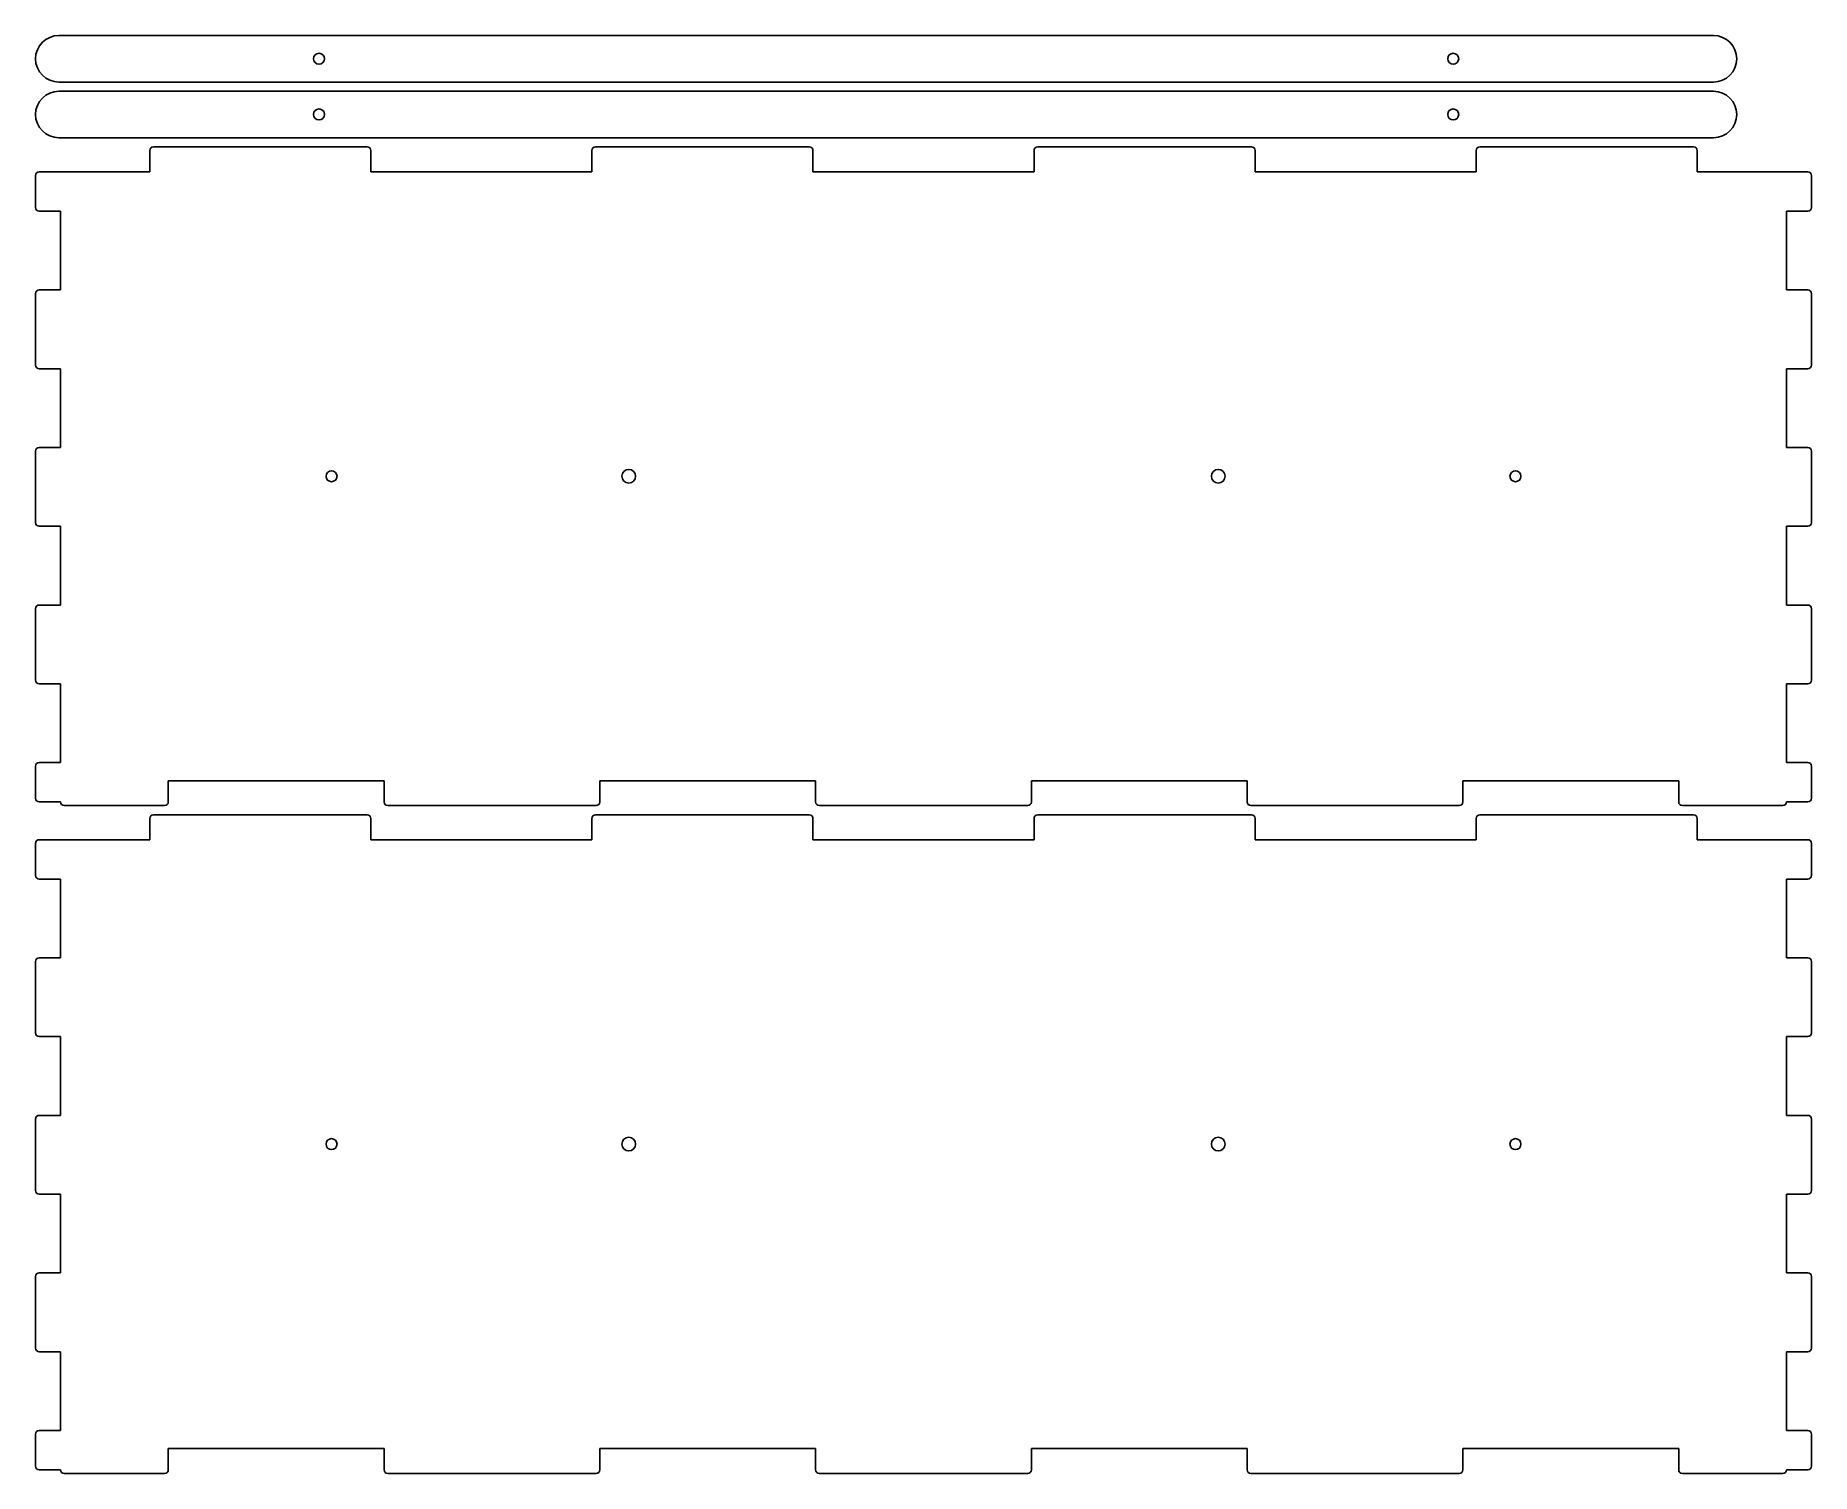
# Model space of a CAD drawing. Header units: millimetres. Extents: x 0 to 969, y 0 to 785.
import ezdxf

# ---------------------------------------------------------------- set-up
doc = ezdxf.new("R2010")
doc.units = ezdxf.units.MM
doc.layers.add('SheetCutProfiles', color=7, linetype='CONTINUOUS')

msp = doc.modelspace()

# ---------------------------------------------------------------- linework, layer by layer
at = {"layer": 'SheetCutProfiles'}
for p, q in [((12.7, 785), (915.7, 785)), ((12.7, 759.6), (915.7, 759.6)), ((915.7, 754.6), (12.7, 754.6)), ((915.7, 729.2), (12.7, 729.2)), ((62.325, 722.2), (62.325, 710.6)), ((64.325, 724.2), (180.975, 724.2)), ((182.975, 710.6), (182.975, 722.2)), ((303.625, 722.2), (303.625, 710.6)), ((305.625, 724.2), (422.275, 724.2)), ((424.275, 710.6), (424.275, 722.2)), ((544.925, 722.2), (544.925, 710.6)), ((546.925, 724.2), (663.575, 724.2)), ((665.575, 710.6), (665.575, 722.2)), ((786.225, 722.2), (786.225, 710.6)), ((788.225, 724.2), (904.875, 724.2)), ((906.875, 710.6), (906.875, 722.2)), ((0, 691.1), (0, 708.6)), ((2, 710.6), (62.325, 710.6)), ((182.975, 710.6), (303.625, 710.6)), ((424.275, 710.6), (544.925, 710.6)), ((665.575, 710.6), (786.225, 710.6)), ((906.875, 710.6), (967.2, 710.6)), ((969.2, 691.1), (969.2, 708.6)), ((13.6, 689.1), (2, 689.1)), ((13.6, 689.1), (13.6, 646.1)), ((955.6, 646.1), (955.6, 689.1)), ((967.2, 689.1), (955.6, 689.1)), ((0, 605.1), (0, 644.1)), ((2, 646.1), (13.6, 646.1)), ((955.6, 646.1), (967.2, 646.1)), ((969.2, 605.1), (969.2, 644.1)), ((13.6, 603.1), (2, 603.1)), ((13.6, 603.1), (13.6, 560.1)), ((955.6, 560.1), (955.6, 603.1)), ((967.2, 603.1), (955.6, 603.1)), ((0, 519.1), (0, 558.1)), ((2, 560.1), (13.6, 560.1)), ((955.6, 560.1), (967.2, 560.1)), ((969.2, 519.1), (969.2, 558.1)), ((13.6, 517.1), (2, 517.1)), ((13.6, 517.1), (13.6, 474.1)), ((955.6, 474.1), (955.6, 517.1)), ((967.2, 517.1), (955.6, 517.1)), ((0, 433.1), (0, 472.1)), ((2, 474.1), (13.6, 474.1)), ((955.6, 474.1), (967.2, 474.1)), ((969.2, 433.1), (969.2, 472.1)), ((13.6, 431.1), (2, 431.1)), ((13.6, 431.1), (13.6, 388.1)), ((955.6, 388.1), (955.6, 431.1)), ((967.2, 431.1), (955.6, 431.1)), ((2, 388.1), (13.6, 388.1)), ((955.6, 388.1), (967.2, 388.1)), ((0, 368.6), (0, 386.1)), ((72.475, 378.2), (72.475, 366.6)), ((72.475, 378.2), (190.225, 378.2)), ((190.225, 366.6), (190.225, 378.2)), ((307.975, 378.2), (307.975, 366.6)), ((307.975, 378.2), (425.725, 378.2)), ((425.725, 366.6), (425.725, 378.2)), ((543.475, 378.2), (543.475, 366.6)), ((543.475, 378.2), (661.225, 378.2)), ((661.225, 366.6), (661.225, 378.2)), ((778.975, 378.2), (778.975, 366.6)), ((778.975, 378.2), (896.725, 378.2)), ((896.725, 366.6), (896.725, 378.2)), ((969.2, 368.6), (969.2, 386.1)), ((2, 366.6), (13.6, 366.6)), ((15.6, 364.6), (70.475, 364.6)), ((180.975, 359.6), (64.325, 359.6)), ((192.225, 364.6), (305.975, 364.6)), ((422.275, 359.6), (305.625, 359.6)), ((427.725, 364.6), (541.475, 364.6)), ((663.575, 359.6), (546.925, 359.6)), ((663.225, 364.6), (776.975, 364.6)), ((904.875, 359.6), (788.225, 359.6)), ((898.725, 364.6), (953.6, 364.6)), ((955.6, 366.6), (967.2, 366.6)), ((62.325, 346), (62.325, 357.6)), ((182.975, 357.6), (182.975, 346)), ((303.625, 346), (303.625, 357.6)), ((424.275, 357.6), (424.275, 346)), ((544.925, 346), (544.925, 357.6)), ((665.575, 357.6), (665.575, 346)), ((786.225, 346), (786.225, 357.6)), ((906.875, 357.6), (906.875, 346)), ((0, 326.5), (0, 344)), ((62.325, 346), (2, 346)), ((303.625, 346), (182.975, 346)), ((544.925, 346), (424.275, 346)), ((786.225, 346), (665.575, 346)), ((967.2, 346), (906.875, 346)), ((969.2, 326.5), (969.2, 344)), ((2, 324.5), (13.6, 324.5)), ((13.6, 281.5), (13.6, 324.5)), ((955.6, 324.5), (967.2, 324.5)), ((955.6, 324.5), (955.6, 281.5)), ((13.6, 281.5), (2, 281.5)), ((967.2, 281.5), (955.6, 281.5)), ((0, 240.5), (0, 279.5)), ((969.2, 240.5), (969.2, 279.5)), ((2, 238.5), (13.6, 238.5)), ((13.6, 195.5), (13.6, 238.5)), ((955.6, 238.5), (967.2, 238.5)), ((955.6, 238.5), (955.6, 195.5)), ((13.6, 195.5), (2, 195.5)), ((967.2, 195.5), (955.6, 195.5)), ((0, 154.5), (0, 193.5)), ((969.2, 154.5), (969.2, 193.5)), ((2, 152.5), (13.6, 152.5)), ((13.6, 109.5), (13.6, 152.5)), ((955.6, 152.5), (967.2, 152.5)), ((955.6, 152.5), (955.6, 109.5)), ((0, 68.5), (0, 107.5)), ((13.6, 109.5), (2, 109.5)), ((967.2, 109.5), (955.6, 109.5)), ((969.2, 68.5), (969.2, 107.5)), ((2, 66.5), (13.6, 66.5)), ((13.6, 23.5), (13.6, 66.5)), ((955.6, 66.5), (967.2, 66.5)), ((955.6, 66.5), (955.6, 23.5)), ((0, 4), (0, 21.5)), ((13.6, 23.5), (2, 23.5)), ((967.2, 23.5), (955.6, 23.5)), ((969.2, 4), (969.2, 21.5)), ((190.225, 13.6), (72.475, 13.6)), ((72.475, 2), (72.475, 13.6)), ((190.225, 13.6), (190.225, 2)), ((425.725, 13.6), (307.975, 13.6)), ((307.975, 2), (307.975, 13.6)), ((425.725, 13.6), (425.725, 2)), ((661.225, 13.6), (543.475, 13.6)), ((543.475, 2), (543.475, 13.6)), ((661.225, 13.6), (661.225, 2)), ((896.725, 13.6), (778.975, 13.6)), ((778.975, 2), (778.975, 13.6)), ((896.725, 13.6), (896.725, 2)), ((13.6, 2), (2, 2)), ((70.475, 0), (15.6, 0)), ((305.975, 0), (192.225, 0)), ((541.475, 0), (427.725, 0)), ((776.975, 0), (663.225, 0)), ((953.6, 0), (898.725, 0)), ((967.2, 2), (955.6, 2))]:
    msp.add_line(p, q, dxfattribs=at)
for centre, radius in [((154.733, 772.3), 3), ((773.667, 772.3), 3), ((154.733, 741.9), 3), ((773.667, 741.9), 3), ((161.533, 544.4), 3), ((323.733, 544.4), 3.75), ((645.467, 544.4), 3.75), ((807.667, 544.4), 3), ((161.533, 179.8), 3), ((323.733, 179.8), 3.75), ((645.467, 179.8), 3.75), ((807.667, 179.8), 3)]:
    msp.add_circle(centre, radius, dxfattribs=at)
for centre, radius, start, end in [((12.7, 772.3), 12.7, 90, -90), ((915.7, 772.3), 12.7, -90, 90), ((12.7, 741.9), 12.7, 90, -90), ((915.7, 741.9), 12.7, -90, 90), ((64.325, 722.2), 2, 90, 180), ((180.975, 722.2), 2, 0, 90), ((305.625, 722.2), 2, 90, 180), ((422.275, 722.2), 2, 0, 90), ((546.925, 722.2), 2, 90, 180), ((663.575, 722.2), 2, 0, 90), ((788.225, 722.2), 2, 90, 180), ((904.875, 722.2), 2, 0, 90), ((2, 708.6), 2, 90, 180), ((967.2, 708.6), 2, 0, 90), ((2, 691.1), 2, 180, -90), ((967.2, 691.1), 2, -90, 0), ((2, 644.1), 2, 90, 180), ((967.2, 644.1), 2, 0, 90), ((2, 605.1), 2, 180, -90), ((967.2, 605.1), 2, -90, 0), ((2, 558.1), 2, 90, 180), ((967.2, 558.1), 2, 0, 90), ((2, 519.1), 2, 180, -90), ((967.2, 519.1), 2, -90, 0), ((2, 472.1), 2, 90, 180), ((967.2, 472.1), 2, 0, 90), ((2, 433.1), 2, 180, -90), ((967.2, 433.1), 2, -90, 0), ((2, 386.1), 2, 90, 180), ((967.2, 386.1), 2, 0, 90), ((2, 368.6), 2, 180, -90), ((967.2, 368.6), 2, -90, 0), ((15.6, 366.6), 2, 180, -90), ((64.325, 357.6), 2, 90, 180), ((70.475, 366.6), 2, -90, 0), ((180.975, 357.6), 2, 0, 90), ((192.225, 366.6), 2, 180, -90), ((305.625, 357.6), 2, 90, 180), ((305.975, 366.6), 2, -90, 0), ((422.275, 357.6), 2, 0, 90), ((427.725, 366.6), 2, 180, -90), ((541.475, 366.6), 2, -90, 0), ((546.925, 357.6), 2, 90, 180), ((663.225, 366.6), 2, 180, -90), ((663.575, 357.6), 2, 0, 90), ((776.975, 366.6), 2, -90, 0), ((788.225, 357.6), 2, 90, 180), ((898.725, 366.6), 2, 180, -90), ((904.875, 357.6), 2, 0, 90), ((953.6, 366.6), 2, -90, 0), ((2, 344), 2, 90, 180), ((967.2, 344), 2, 0, 90), ((2, 326.5), 2, 180, -90), ((967.2, 326.5), 2, -90, 0), ((2, 279.5), 2, 90, 180), ((967.2, 279.5), 2, 0, 90), ((2, 240.5), 2, 180, -90), ((967.2, 240.5), 2, -90, 0), ((2, 193.5), 2, 90, 180), ((967.2, 193.5), 2, 0, 90), ((2, 154.5), 2, 180, -90), ((967.2, 154.5), 2, -90, 0), ((2, 107.5), 2, 90, 180), ((967.2, 107.5), 2, 0, 90), ((2, 68.5), 2, 180, -90), ((967.2, 68.5), 2, -90, 0), ((2, 21.5), 2, 90, 180), ((967.2, 21.5), 2, 0, 90), ((2, 4), 2, 180, -90), ((15.6, 2), 2, 180, -90), ((70.475, 2), 2, -90, 0), ((192.225, 2), 2, 180, -90), ((305.975, 2), 2, -90, 0), ((427.725, 2), 2, 180, -90), ((541.475, 2), 2, -90, 0), ((663.225, 2), 2, 180, -90), ((776.975, 2), 2, -90, 0), ((898.725, 2), 2, 180, -90), ((953.6, 2), 2, -90, 0), ((967.2, 4), 2, -90, 0)]:
    msp.add_arc(centre, radius, start, end, dxfattribs=at)

doc.saveas('drawing.dxf')
